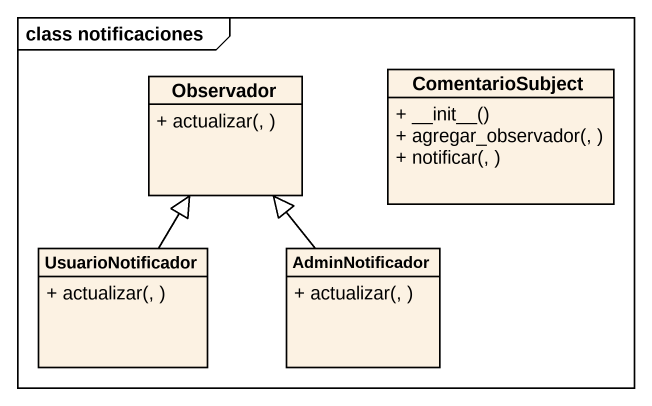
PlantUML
@startuml
mainframe class notificaciones
hide circle
hide empty members
skinparam classAttributeIconSize 0
class ComentarioSubject {
  + ~__init~__()
  + agregar_observador(, )
  + notificar(, )
}
class Observador {
  + actualizar(, )
}
class UsuarioNotificador {
  + actualizar(, )
}
class AdminNotificador {
  + actualizar(, )
}
UsuarioNotificador -up-|> Observador
AdminNotificador -up-|> Observador
@enduml
